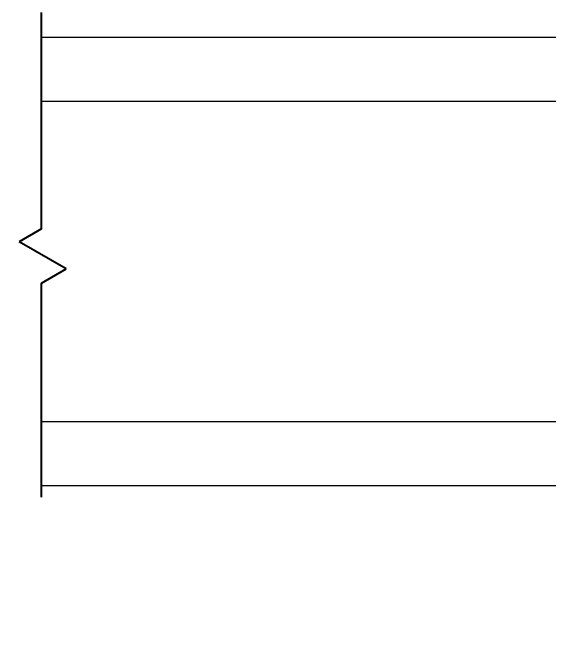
# Model space of a CAD drawing. Extents: x 50.9 to 61.7, y 12.6 to 36.7.
# Drawn here: x 57.027 to 58.072, y 14.475 to 15.697 of the extents above; entities that cross this region are included whole.
import ezdxf

# ---------------------------------------------------------------- set-up
doc = ezdxf.new("R2010")
doc.units = 0
doc.header["$LTSCALE"] = 0.3
doc.header["$MEASUREMENT"] = 0
doc.layers.get('0').update_dxf_attribs({"linetype": 'CONTINUOUS'})
doc.layers.get('Defpoints').update_dxf_attribs({"linetype": 'CONTINUOUS'})
doc.styles.add('ARCHITECTURAL', font='simplex.shx', dxfattribs={"height": 0.2})
doc.dimstyles.new('DIM-MMSTACKED', dxfattribs={"dimscale": 0, "dimtxt": 0.125, "dimasz": 0.125, "dimexe": 0.063, "dimexo": 0.063, "dimgap": 0.07, "dimtad": 0, "dimtih": 1, "dimtoh": 1, "dimdec": 4, "dimzin": 4, "dimdsep": 46, "dimlunit": 4, "dimtxsty": 'ARCHITECTURAL', "dimcen": 0.02, "dimclrt": 7, "dimadec": 0, "dimazin": 0, "dimtfac": 0.75, "dimtdec": 4, "dimtmove": 2, "dimatfit": 3, "dimfxl": 0, "dimfrac": 1, "dimtolj": 1, "dimtzin": 4, "dimarcsym": 0})

# ---------------------------------------------------------------- blocks, each defined once
blk = doc.blocks.new('*D14')
at = {"color": 0, "lineweight": -2}
for p, q in [((55.898, 14.5638), (55.898, 12.9126)), ((58.0986, 14.5641), (58.0986, 12.9126)), ((56.023, 12.9756), (56.3151, 12.9756)), ((57.9736, 12.9756), (57.836, 12.9756))]:
    blk.add_line(p, q, dxfattribs=at)
at = {"color": 0}
for points in [[(56.023, 12.9964), (56.023, 12.9547), (55.898, 12.9756)], [(57.9736, 12.9964), (57.9736, 12.9547), (58.0986, 12.9756)]]:
    blk.add_solid(points, dxfattribs=at)
at = {"layer": 'Defpoints', "color": 0}
for p in [(55.898, 14.6268), (58.0986, 14.6271), (58.0986, 12.9756)]:
    blk.add_point(p, dxfattribs=at)
at = {"color": 7, "insert": (57.0756, 13.2422), "char_height": 0.2, "attachment_point": 2, "style": 'ARCHITECTURAL'}
blk.add_mtext('\\A1;DAYLIGHT\\POPENING', dxfattribs=at)

msp = doc.modelspace()

# ---------------------------------------------------------------- linework, layer by layer
for p, q in [((57.08343, 15.27445), (57.08343, 15.69652)), ((57.08343, 15.27445), (57.03951, 15.2491)), ((57.13132, 15.1961), (57.03951, 15.2491)), ((57.08343, 15.16845), (57.13132, 15.1961)), ((57.08343, 14.75085), (57.08343, 15.16845))]:
    msp.add_line(p, q)
at = {"color": 7, "linetype": 'Continuous', "lineweight": 15}
for p, q in [((58.59859, 15.64802), (57.08343, 15.64802)), ((58.53647, 15.52302), (57.08343, 15.52302)), ((58.53647, 14.89802), (57.08343, 14.89802)), ((58.59859, 14.77302), (57.08343, 14.77302))]:
    msp.add_line(p, q, dxfattribs=at)

# ---------------------------------------------------------------- dimensions: what is measured, and where the dimension line sits
at = {"color": 0}
dim = msp.add_linear_dim(base=(58.09859, 12.97555), p1=(55.89804, 14.62683), p2=(58.09859, 14.62705), text='DAYLIGHT\\POPENING', dimstyle='DIM-MMSTACKED', override={"dimscale": 1, "dimpost": '\\X'}, dxfattribs=at)
dim.commit()
dim.dimension.update_dxf_attribs({"geometry": '*D14', "text_midpoint": (57.07557, 12.97555), "dimtype": 160})

doc.saveas('drawing.dxf')
